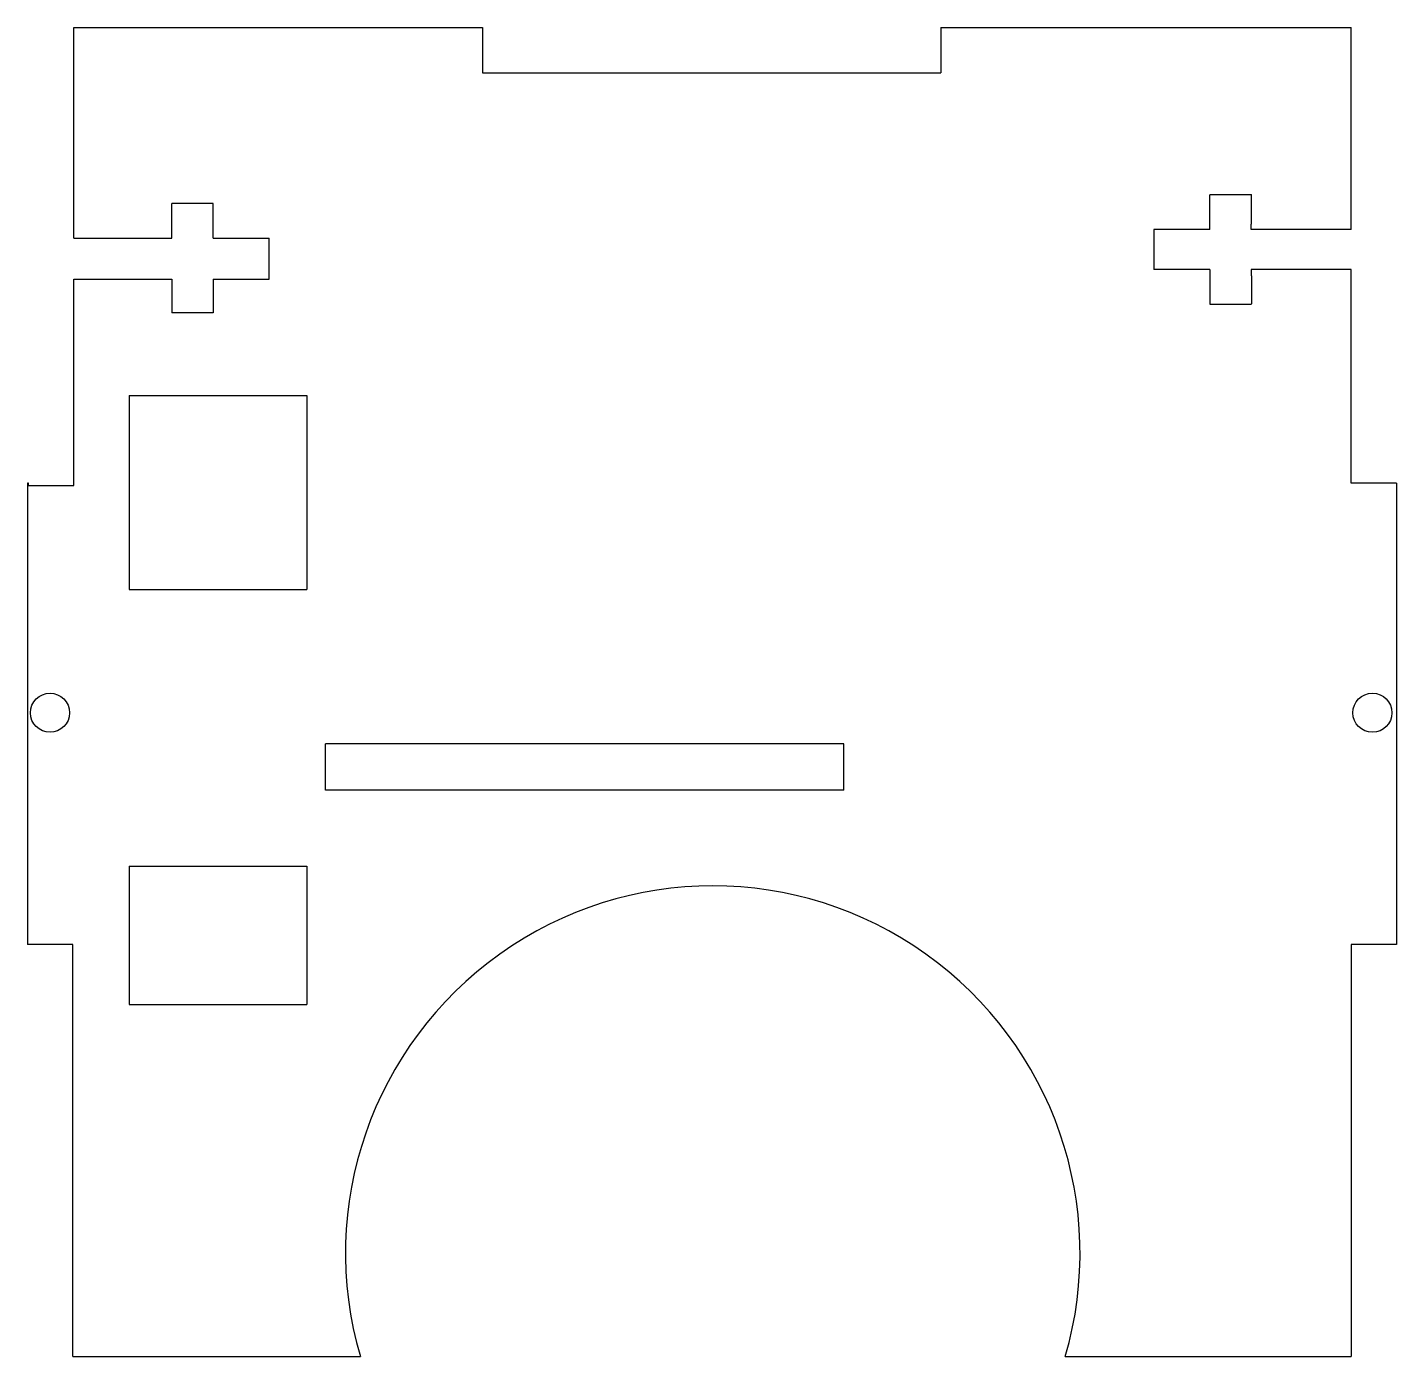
# Model space of a CAD drawing. Extents: x -4.52 to 4.51, y -4.24 to 4.52.
import ezdxf

# ---------------------------------------------------------------- set-up
doc = ezdxf.new("R2010")
doc.units = 0
doc.header["$MEASUREMENT"] = 0
doc.layers.add('VISIBLE', color=7, linetype='CONTINUOUS')

msp = doc.modelspace()

# ---------------------------------------------------------------- linework, layer by layer
at = {"layer": 'VISIBLE'}
for p, q in [((-4.2104, 4.5172), (-1.5177, 4.5172)), ((-4.2104, 3.1282), (-4.2104, 4.5172)), ((-1.5177, 4.5172), (-1.5177, 4.2186)), ((1.5039, 4.5172), (4.2075, 4.5172)), ((1.5039, 4.5172), (1.5039, 4.2186)), ((4.2075, 3.1851), (4.2075, 4.5172)), ((-1.5177, 4.2186), (1.5039, 4.2186)), ((-3.5662, 3.1282), (-3.5662, 3.3558)), ((-3.5651, 3.3558), (-3.5662, 3.3558)), ((-3.5651, 3.3558), (-3.5651, 3.3569)), ((-3.2922, 3.3569), (-3.5651, 3.3569)), ((-3.2922, 3.1721), (-3.2922, 3.3569)), ((3.2771, 3.1851), (3.2771, 3.4142)), ((3.2771, 3.4142), (3.2783, 3.4142)), ((3.2783, 3.4142), (3.2783, 3.4152)), ((3.2783, 3.4152), (3.5512, 3.4152)), ((3.5512, 3.2201), (3.5512, 3.4152)), ((-3.2922, 3.1721), (-3.2934, 3.1721)), ((-3.2934, 3.1282), (-3.2934, 3.1721)), ((2.9071, 3.1851), (2.9071, 2.9207)), ((3.2771, 3.1851), (2.9071, 3.1851)), ((3.55, 3.2201), (3.5512, 3.2201)), ((3.55, 3.1851), (3.55, 3.2201)), ((4.2075, 3.1851), (3.55, 3.1851)), ((-4.2104, 3.1282), (-3.5662, 3.1282)), ((-3.2934, 3.1282), (-2.9233, 3.1282)), ((-2.9233, 2.8584), (-2.9233, 3.1282)), ((3.2771, 2.9207), (2.9071, 2.9207)), ((3.2771, 2.9207), (3.2771, 2.6931)), ((4.2075, 2.9207), (3.55, 2.9207)), ((3.55, 2.9207), (3.55, 2.8789)), ((4.2075, 1.5135), (4.2075, 2.9207)), ((-4.2104, 2.8584), (-3.5662, 2.8584)), ((-4.2104, 1.4971), (-4.2104, 2.8584)), ((-3.5662, 2.8584), (-3.5662, 2.6348)), ((-3.2934, 2.8584), (-3.2934, 2.6348)), ((-3.2934, 2.8584), (-2.9233, 2.8584)), ((3.55, 2.8789), (3.5512, 2.8789)), ((3.5512, 2.8789), (3.5512, 2.6941)), ((-3.2934, 2.6348), (-3.5662, 2.6348)), ((3.2771, 2.6931), (3.55, 2.6931)), ((3.55, 2.6941), (3.5512, 2.6941)), ((3.55, 2.6941), (3.55, 2.6931)), ((-3.8456, 2.0916), (-3.8456, 0.8131)), ((-3.8456, 2.0916), (-2.6749, 2.0916)), ((-2.6749, 2.0916), (-2.6749, 0.8131)), ((-4.5093, 1.5135), (-4.5175, 1.5135)), ((-4.5175, 1.5135), (-4.5175, -1.5272)), ((-4.5093, 1.4971), (-4.5093, 1.5135)), ((-4.5093, 1.4971), (-4.2104, 1.4971)), ((4.508, 1.5135), (4.2075, 1.5135)), ((4.508, 1.5135), (4.508, -1.5272)), ((-3.8456, 0.8131), (-2.6749, 0.8131)), ((-2.5516, -0.5096), (-2.5516, -0.2043)), ((0.8644, -0.2043), (-2.5516, -0.2043)), ((0.8644, -0.5096), (0.8644, -0.2043)), ((0.8644, -0.5096), (-2.5516, -0.5096)), ((-3.8456, -1.012), (-3.8456, -1.9224)), ((-3.8456, -1.012), (-2.6749, -1.012)), ((-2.6749, -1.012), (-2.6749, -1.9224)), ((-4.2177, -1.5272), (-4.5175, -1.5272)), ((-4.2177, -4.2439), (-4.2177, -1.5272)), ((4.2075, -1.5272), (4.2075, -4.2439)), ((4.508, -1.5272), (4.2075, -1.5272)), ((-3.8456, -1.9224), (-2.6749, -1.9224)), ((-4.2177, -4.2439), (-2.3226, -4.2439)), ((2.3236, -4.2439), (4.2075, -4.2439))]:
    msp.add_line(p, q, dxfattribs=at)
for centre in [(-4.3683, 0), (4.3484, 0)]:
    msp.add_circle(centre, 0.129, dxfattribs=at)
msp.add_arc((0.0005, -3.5625), 2.421, 343.65141, 196.34859, dxfattribs=at)

doc.saveas('drawing.dxf')
